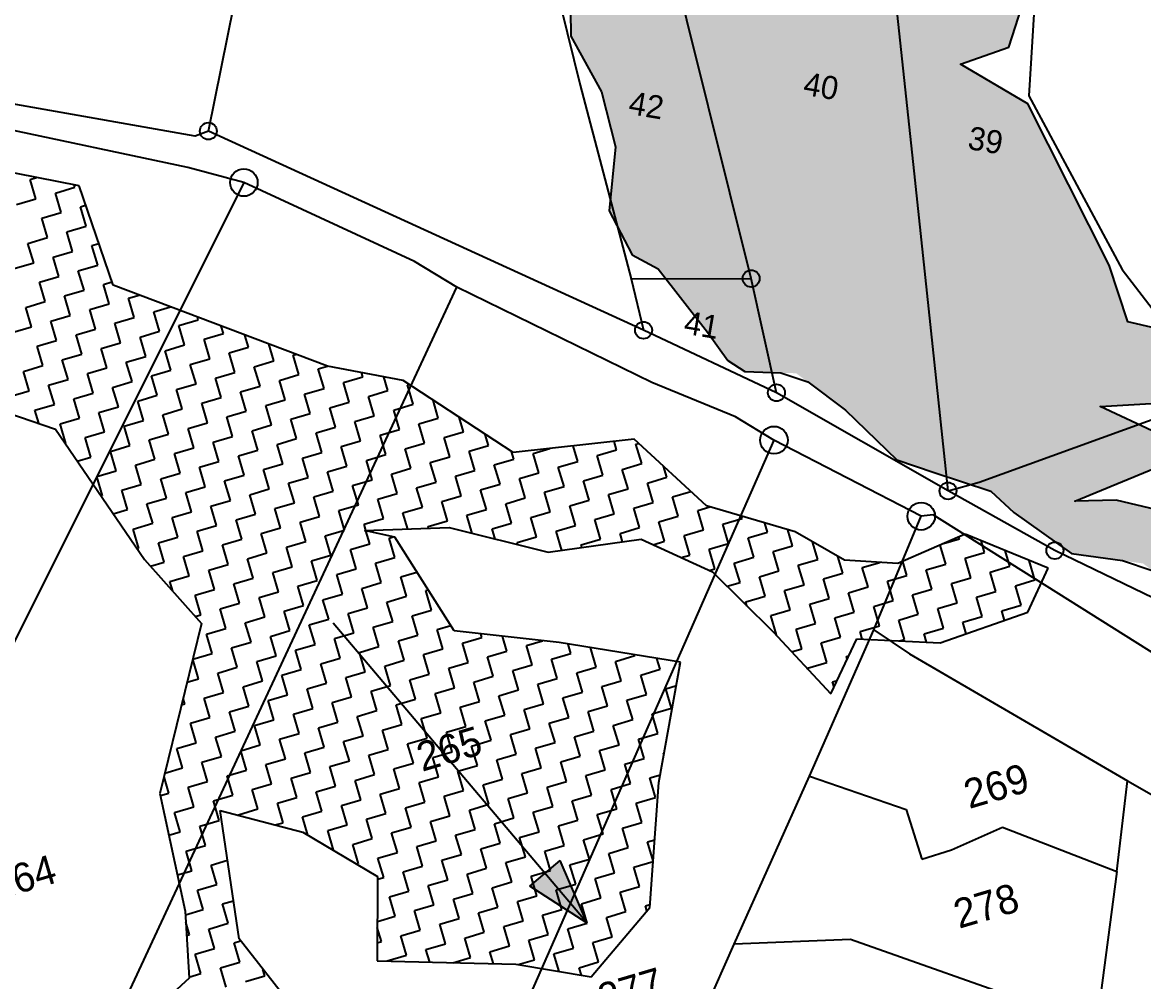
# Model space of a CAD drawing. Header units: metres. Extents: x 283645 to 285797, y 2017393 to 2020400.
# Drawn here: x 284258 to 284617.8, y 2019052.6 to 2019360.4 of the extents above; entities that cross this region are included whole.
import ezdxf
from ezdxf.enums import TextEntityAlignment as Align

# ---------------------------------------------------------------- set-up
doc = ezdxf.new("R2010")
doc.units = ezdxf.units.M
for name, color, linetype in [('POLY_HATCH', 12, 'Continuous'), ('POLY_PARCEL', 6, 'Continuous'), ('SYM_STONE', 1, 'Continuous'), ('TEXT_PARCEL', 7, 'Continuous')]:
    doc.layers.add(name, color=color, linetype=linetype)
doc.styles.add('TEXT_MAP', font='', dxfattribs={"height": 2.5})
doc.styles.get('TEXT_MAP').set_extended_font_data('Kruti Dev 050')

# ---------------------------------------------------------------- blocks, each defined once
blk = doc.blocks.new('STONE')
blk.add_circle((0, 0), 0.851)

msp = doc.modelspace()

# ---------------------------------------------------------------- hatches: boundary and pattern name
h = msp.add_hatch(color=256)
h.paths.add_polyline_path([(284425.67, 2019087.32), (284420.78, 2019083.18), (284439.2, 2019071.35)])
h.paths.add_polyline_path([(284439.2, 2019071.35), (284430.56, 2019091.46), (284425.67, 2019087.32)])
at = {"layer": 'POLY_HATCH'}
h = msp.add_hatch(dxfattribs=at)
h.set_pattern_fill('ZIGZAG', color=256, scale=41.225929, angle=-9.527, style=0)
h.set_pattern_definition([(350.473, (283678.65, 2018388.7925), (5.93509, 4.229242), [5.15324, -5.15324]), (80.473, (283683.732, 2018387.9396), (-4.229242, 5.93509), [5.15324, -5.15324])])
h.paths.add_polyline_path([(284226.15, 2019883.48), (284248.61, 2019876.33), (284276.33, 2019868.3), (284310.2, 2019868.7), (284331.48, 2019882.69), (284347.93, 2019892.09), (284379.2, 2019929.41), (284382.46, 2019904.54), (284382.87, 2019874.74), (284378.44, 2019832.25), (284384.9, 2019822.38), (284380.04, 2019785.36), (284380.89, 2019762.25), (284382.73, 2019736.94), (284380.19, 2019721.83), (284382.02, 2019688.42), (284390.98, 2019665.3), (284387.23, 2019638.9), (284386.17, 2019611.02), (284385.05, 2019588.24), (284395.23, 2019576.4), (284395.43, 2019553.39), (284402.31, 2019534), (284400.31, 2019505.96), (284410.91, 2019480.53), (284413.08, 2019457.2), (284417.11, 2019428.41), (284426.29, 2019406.6), (284433.51, 2019389.17), (284434.02, 2019355.98), (284443.87, 2019338.12), (284448.34, 2019320.47), (284446.24, 2019299.88), (284453.69, 2019285.76), (284462.04, 2019281.33), (284477.83, 2019261.01), (284484.37, 2019251.83), (284489.85, 2019248.39), (284506.3, 2019247.78), (284522.11, 2019235.91), (284538.64, 2019220.01), (284550.59, 2019215.98), (284568.76, 2019209.9), (284576.21, 2019203.1), (284594.71, 2019189.9), (284617.63, 2019186.76), (284633.59, 2019174.79), (284645.3, 2019164.59), (284671.48, 2019154.07), (284679.51, 2019139.66), (284688.19, 2019143.25), (284713.44, 2019164.26), (284704.12, 2019174.91), (284685.53, 2019181.56), (284663.58, 2019177.17), (284657.28, 2019184.79), (284645.91, 2019198.31), (284608.98, 2019207.03), (284595.79, 2019206.72), (284634.88, 2019222.88), (284622.19, 2019228.55), (284603.93, 2019237.16), (284633.01, 2019238.85), (284632.78, 2019249.49), (284621.57, 2019262.29), (284612.81, 2019264.27), (284606.77, 2019282.44), (284580.62, 2019334.29), (284559.01, 2019347), (284574.57, 2019352.47), (284578.76, 2019365.4), (284581.66, 2019397.73), (284576.53, 2019421.31), (284566.95, 2019427.46), (284545.91, 2019434.52), (284527.49, 2019439.13), (284514.55, 2019440.29), (284530.78, 2019449.69), (284538.41, 2019465.07), (284540.56, 2019483.89), (284534.67, 2019496.99), (284524.8, 2019507.41), (284543.72, 2019508.78), (284555.37, 2019527.02), (284553.92, 2019551.49), (284534.45, 2019576.97), (284505.32, 2019599.03), (284484.93, 2019606.99), (284441.37, 2019637.19), (284422.79, 2019643.85), (284424.11, 2019654.73), (284409.57, 2019688.48), (284430.37, 2019689.02), (284431.87, 2019709.98), (284434.83, 2019724.62), (284426.67, 2019751.24), (284415.79, 2019767.7), (284430.45, 2019764.74), (284437.5, 2019776.51), (284437.76, 2019793.12), (284435.74, 2019817.19), (284421.34, 2019833.74), (284430.45, 2019845.85), (284429.32, 2019863.2), (284421.07, 2019883.26), (284413.79, 2019891.05), (284401.67, 2019897.12), (284419.54, 2019913.31), (284437.74, 2019925.4), (284428.02, 2019951.77), (284453.09, 2019956.65), (284498.14, 2019975.18), (284532.99, 2020014.26), (284546.89, 2020069.99), (284548.47, 2020094.46), (284547.84, 2020117.79), (284419.7, 2020209.92), (284410.94, 2020205.83), (284385.14, 2020208.65), (284369.75, 2020216.28), (284374.28, 2020240.26), (284358.72, 2020240.85), (284337.24, 2020224.26), (284292.35, 2020209.58), (284264.62, 2020207.5), (284248.82, 2020209.65), (284269.31, 2020226.4), (284293.82, 2020249.05), (284304.5, 2020282.59), (284302.38, 2020291.03), (284240.99, 2020328.59), (284176.39, 2020343.98), (284159.59, 2020348.61), (284153.33, 2020335.48), (284144.67, 2020332.2), (284135.24, 2020328.38), (284131.17, 2020207.45), (284150.99, 2020188.59), (284157.44, 2020174.67), (284148.22, 2020160), (284120.14, 2020141.75), (284112.1, 2020097.83), (284070.73, 2020005.08), (284018.44, 2019886.84), (284013.28, 2019848.2), (284005.68, 2019819.07), (283990.86, 2019791.16), (283989.29, 2019753.59), (283976.87, 2019719.87), (283962.7, 2019695.89), (283974.3, 2019672.33), (283974.7, 2019634.43), (283972.39, 2019600.59), (283967.11, 2019585.26), (283990.1, 2019561.13), (283995.46, 2019548.75), (283993.57, 2019525.42), (284059.28, 2019369.14), (284177.51, 2019348.62), (284190.57, 2019357.91), (284193.65, 2019372.26), (284196.23, 2019431.95), (284194.19, 2019472.16), (284194.34, 2019509.29), (284179.9, 2019540.09), (284161.52, 2019563.44), (284190.26, 2019593.75), (284171.21, 2019609.11), (284143.5, 2019629.29), (284172.36, 2019660.26), (284185.2, 2019684.45), (284188.16, 2019709.47), (284211.76, 2019741.32), (284212, 2019766.95), (284180.82, 2019818.8), (284173.82, 2019829.43), (284201.99, 2019836.19), (284220.76, 2019863.44)])

# ---------------------------------------------------------------- linework, layer by layer
for points in [[(284439.2, 2019071.35), (284357.67, 2019167.59)], [(284420.78, 2019083.18), (284430.56, 2019091.46)], [(284439.2, 2019071.35), (284430.56, 2019091.46)], [(284439.2, 2019071.35), (284420.78, 2019083.18)]]:
    msp.add_lwpolyline(points)
for centre in [(284329.03, 2019308.99), (284499.18, 2019226.33), (284546.43, 2019201.91)]:
    msp.add_circle(centre, 4.42)
for p, q in [((284276.12, 2019307.91), (284228.6, 2019317.29)), ((284287.04, 2019276.05), (284276.12, 2019307.91)), ((284355.9, 2019250.04), (284287.04, 2019276.05)), ((284380.13, 2019245.49), (284355.9, 2019250.04)), ((284415.43, 2019222.34), (284380.13, 2019245.49)), ((284237.43, 2019240.55), (284268.54, 2019229.89)), ((284268.54, 2019229.89), (284297.17, 2019188)), ((284454.34, 2019226.69), (284415.43, 2019222.34)), ((284477.53, 2019205.25), (284454.34, 2019226.69)), ((284505.95, 2019196.85), (284477.53, 2019205.25)), ((284367.72, 2019197.34), (284394.92, 2019198.24)), ((284377.52, 2019195.15), (284367.72, 2019197.34)), ((284394.92, 2019198.24), (284426.75, 2019190.34)), ((284521.84, 2019187.81), (284505.95, 2019196.85)), ((284396.53, 2019165.16), (284377.52, 2019195.15)), ((284426.75, 2019190.34), (284456.54, 2019194.54)), ((284456.54, 2019194.54), (284479.48, 2019184.02)), ((284560.57, 2019196.18), (284538.94, 2019186.75)), ((284587.2, 2019185.21), (284560.57, 2019196.18)), ((284297.17, 2019188), (284315.43, 2019167.45)), ((284538.94, 2019186.75), (284521.84, 2019187.81)), ((284479.48, 2019184.02), (284498.87, 2019164.82)), ((284580.68, 2019171.09), (284587.2, 2019185.21)), ((284552.55, 2019161.27), (284580.68, 2019171.09)), ((284315.43, 2019167.45), (284302.11, 2019112.95)), ((284430.21, 2019161.36), (284396.53, 2019165.16)), ((284498.87, 2019164.82), (284517.46, 2019144.88)), ((284469.19, 2019155.06), (284430.21, 2019161.36)), ((284517.46, 2019144.88), (284525.73, 2019162.52)), ((284525.73, 2019162.52), (284552.55, 2019161.27)), ((284462.27, 2019116.42), (284469.19, 2019155.06)), ((284459.31, 2019076.4), (284462.27, 2019116.42)), ((284302.11, 2019112.95), (284310.19, 2019075.17)), ((284327.47, 2019066.29), (284321.47, 2019107.46)), ((284321.47, 2019107.46), (284347.93, 2019100.51)), ((284347.93, 2019100.51), (284371.97, 2019086.25)), ((284371.97, 2019086.25), (284371.79, 2019059.25)), ((284310.19, 2019075.17), (284311.44, 2019053.68)), ((284440.46, 2019054.07), (284459.31, 2019076.4)), ((284356.72, 2019029.16), (284327.47, 2019066.29)), ((284371.79, 2019059.25), (284416.37, 2019058.15)), ((284416.37, 2019058.15), (284440.46, 2019054.07)), ((284311.44, 2019053.68), (284290.22, 2019034.21))]:
    msp.add_line(p, q, dxfattribs=at)
at = {"layer": 'POLY_HATCH', "linetype": 'Continuous'}
for p, q in [((284260.46, 2019310.01), (284262.49, 2019310.61)), ((284262.3, 2019303.77), (284260.46, 2019310.01)), ((284274.77, 2019307.45), (284274.54, 2019308.23)), ((284268.54, 2019305.61), (284274.77, 2019307.45)), ((284270.37, 2019299.38), (284268.54, 2019305.61)), ((284256.07, 2019301.94), (284262.3, 2019303.77)), ((284276.61, 2019301.22), (284278.25, 2019301.7)), ((284278.44, 2019294.98), (284276.61, 2019301.22)), ((284264.14, 2019297.54), (284270.37, 2019299.38)), ((284265.98, 2019291.31), (284264.14, 2019297.54)), ((284272.21, 2019293.14), (284278.44, 2019294.98)), ((284259.74, 2019289.47), (284265.98, 2019291.31)), ((284274.05, 2019286.91), (284272.21, 2019293.14)), ((284261.58, 2019283.24), (284259.74, 2019289.47)), ((284267.81, 2019285.07), (284274.05, 2019286.91)), ((284280.28, 2019288.75), (284282.47, 2019289.39)), ((284282.12, 2019282.51), (284280.28, 2019288.75)), ((284255.34, 2019281.4), (284261.58, 2019283.24)), ((284269.65, 2019278.84), (284267.81, 2019285.07)), ((284275.88, 2019280.68), (284282.12, 2019282.51)), ((284277.72, 2019274.44), (284275.88, 2019280.68)), ((284263.42, 2019277), (284269.65, 2019278.84)), ((284265.25, 2019270.77), (284263.42, 2019277)), ((284283.95, 2019276.28), (284286.69, 2019277.08)), ((284285.79, 2019270.05), (284283.95, 2019276.28)), ((284271.49, 2019272.61), (284277.72, 2019274.44)), ((284273.32, 2019266.37), (284271.49, 2019272.61)), ((284292.03, 2019271.88), (284295.43, 2019272.89)), ((284259.02, 2019268.93), (284265.25, 2019270.77)), ((284260.86, 2019262.7), (284259.02, 2019268.93)), ((284279.56, 2019268.21), (284285.79, 2019270.05)), ((284293.86, 2019265.65), (284292.03, 2019271.88)), ((284300.1, 2019267.49), (284305.5, 2019269.08)), ((284267.09, 2019264.53), (284273.32, 2019266.37)), ((284281.39, 2019261.97), (284279.56, 2019268.21)), ((284287.63, 2019263.81), (284293.86, 2019265.65)), ((284301.93, 2019261.25), (284300.1, 2019267.49)), ((284308.17, 2019263.09), (284314.4, 2019264.93)), ((284314.4, 2019264.93), (284314.14, 2019265.82)), ((284254.62, 2019260.86), (284260.86, 2019262.7)), ((284268.93, 2019258.3), (284267.09, 2019264.53)), ((284275.16, 2019260.14), (284281.39, 2019261.97)), ((284289.47, 2019257.58), (284287.63, 2019263.81)), ((284295.7, 2019259.42), (284301.93, 2019261.25)), ((284310, 2019256.86), (284308.17, 2019263.09)), ((284322.47, 2019260.53), (284321.76, 2019262.94)), ((284262.69, 2019256.46), (284268.93, 2019258.3)), ((284277, 2019253.9), (284275.16, 2019260.14)), ((284283.23, 2019255.74), (284289.47, 2019257.58)), ((284297.54, 2019253.18), (284295.7, 2019259.42)), ((284316.24, 2019258.69), (284322.47, 2019260.53)), ((284318.08, 2019252.46), (284316.24, 2019258.69)), ((284330.54, 2019256.13), (284329.39, 2019260.06)), ((284264.53, 2019250.23), (284262.69, 2019256.46)), ((284285.07, 2019249.51), (284283.23, 2019255.74)), ((284303.77, 2019255.02), (284310, 2019256.86)), ((284305.61, 2019248.78), (284303.77, 2019255.02)), ((284324.31, 2019254.3), (284330.54, 2019256.13)), ((284326.15, 2019248.06), (284324.31, 2019254.3)), ((284338.61, 2019251.74), (284337.01, 2019257.18)), ((284270.76, 2019252.07), (284277, 2019253.9)), ((284272.6, 2019245.83), (284270.76, 2019252.07)), ((284291.3, 2019251.34), (284297.54, 2019253.18)), ((284293.14, 2019245.11), (284291.3, 2019251.34)), ((284311.84, 2019250.62), (284318.08, 2019252.46)), ((284313.68, 2019244.39), (284311.84, 2019250.62)), ((284332.38, 2019249.9), (284338.61, 2019251.74)), ((284344.85, 2019253.57), (284345.8, 2019253.85)), ((284346.68, 2019247.34), (284344.85, 2019253.57)), ((284258.3, 2019248.39), (284264.53, 2019250.23)), ((284260.13, 2019242.16), (284258.3, 2019248.39)), ((284278.84, 2019247.67), (284285.07, 2019249.51)), ((284280.67, 2019241.44), (284278.84, 2019247.67)), ((284299.37, 2019246.95), (284305.61, 2019248.78)), ((284301.21, 2019240.71), (284299.37, 2019246.95)), ((284319.91, 2019246.23), (284326.15, 2019248.06)), ((284334.22, 2019243.67), (284332.38, 2019249.9)), ((284340.45, 2019245.5), (284346.68, 2019247.34)), ((284352.92, 2019249.18), (284355.88, 2019250.05)), ((284354.76, 2019242.94), (284352.92, 2019249.18)), ((284367.22, 2019246.62), (284366.82, 2019247.99)), ((284266.37, 2019244), (284272.6, 2019245.83)), ((284268.2, 2019237.76), (284266.37, 2019244)), ((284286.91, 2019243.27), (284293.14, 2019245.11)), ((284288.74, 2019237.04), (284286.91, 2019243.27)), ((284307.44, 2019242.55), (284313.68, 2019244.39)), ((284321.75, 2019239.99), (284319.91, 2019246.23)), ((284327.98, 2019241.83), (284334.22, 2019243.67)), ((284342.29, 2019239.27), (284340.45, 2019245.5)), ((284360.99, 2019244.78), (284367.22, 2019246.62)), ((284362.83, 2019238.55), (284360.99, 2019244.78)), ((284375.29, 2019242.22), (284373.99, 2019246.64)), ((284381.53, 2019244.06), (284382.07, 2019244.22)), ((284383.37, 2019237.82), (284381.53, 2019244.06)), ((284253.9, 2019240.32), (284260.13, 2019242.16)), ((284274.44, 2019239.6), (284280.67, 2019241.44)), ((284276.28, 2019233.37), (284274.44, 2019239.6)), ((284294.98, 2019238.88), (284301.21, 2019240.71)), ((284309.28, 2019236.32), (284307.44, 2019242.55)), ((284315.52, 2019238.15), (284321.75, 2019239.99)), ((284329.82, 2019235.59), (284327.98, 2019241.83)), ((284348.52, 2019241.11), (284354.76, 2019242.94)), ((284350.36, 2019234.87), (284348.52, 2019241.11)), ((284369.06, 2019240.38), (284375.29, 2019242.22)), ((284370.9, 2019234.15), (284369.06, 2019240.38)), ((284261.97, 2019235.93), (284268.2, 2019237.76)), ((284282.51, 2019235.2), (284288.74, 2019237.04)), ((284296.81, 2019232.64), (284294.98, 2019238.88)), ((284303.05, 2019234.48), (284309.28, 2019236.32)), ((284317.35, 2019231.92), (284315.52, 2019238.15)), ((284336.05, 2019237.43), (284342.29, 2019239.27)), ((284337.89, 2019231.2), (284336.05, 2019237.43)), ((284356.59, 2019236.71), (284362.83, 2019238.55)), ((284358.43, 2019230.48), (284356.59, 2019236.71)), ((284377.13, 2019235.99), (284383.37, 2019237.82)), ((284378.97, 2019229.75), (284377.13, 2019235.99)), ((284391.44, 2019233.43), (284389.74, 2019239.19)), ((284263.21, 2019231.72), (284261.97, 2019235.93)), ((284270.04, 2019231.53), (284276.28, 2019233.37)), ((284284.35, 2019228.97), (284282.51, 2019235.2)), ((284290.58, 2019230.81), (284296.81, 2019232.64)), ((284304.89, 2019228.25), (284303.05, 2019234.48)), ((284323.59, 2019233.76), (284329.82, 2019235.59)), ((284325.42, 2019227.52), (284323.59, 2019233.76)), ((284344.13, 2019233.03), (284350.36, 2019234.87)), ((284345.96, 2019226.8), (284344.13, 2019233.03)), ((284364.66, 2019232.31), (284370.9, 2019234.15)), ((284385.2, 2019231.59), (284391.44, 2019233.43)), ((284399.51, 2019229.03), (284398.14, 2019233.68)), ((284271.88, 2019225.29), (284270.04, 2019231.53)), ((284278.11, 2019227.13), (284284.35, 2019228.97)), ((284292.42, 2019224.57), (284290.58, 2019230.81)), ((284311.12, 2019230.08), (284317.35, 2019231.92)), ((284312.96, 2019223.85), (284311.12, 2019230.08)), ((284331.66, 2019229.36), (284337.89, 2019231.2)), ((284333.49, 2019223.13), (284331.66, 2019229.36)), ((284352.2, 2019228.64), (284358.43, 2019230.48)), ((284366.5, 2019226.08), (284364.66, 2019232.31)), ((284372.73, 2019227.92), (284378.97, 2019229.75)), ((284387.04, 2019225.36), (284385.2, 2019231.59)), ((284393.27, 2019227.19), (284399.51, 2019229.03)), ((284271.72, 2019225.25), (284271.88, 2019225.29)), ((284279.95, 2019220.9), (284278.11, 2019227.13)), ((284298.65, 2019226.41), (284304.89, 2019228.25)), ((284300.49, 2019220.18), (284298.65, 2019226.41)), ((284319.19, 2019225.69), (284325.42, 2019227.52)), ((284321.03, 2019219.45), (284319.19, 2019225.69)), ((284339.73, 2019224.96), (284345.96, 2019226.8)), ((284354.03, 2019222.4), (284352.2, 2019228.64)), ((284360.27, 2019224.24), (284366.5, 2019226.08)), ((284374.57, 2019221.68), (284372.73, 2019227.92)), ((284380.81, 2019223.52), (284387.04, 2019225.36)), ((284395.11, 2019220.96), (284393.27, 2019227.19)), ((284407.58, 2019224.63), (284406.53, 2019228.18)), ((284448.66, 2019223.19), (284447.84, 2019225.96)), ((284454.89, 2019225.03), (284455.83, 2019225.3)), ((284286.18, 2019222.73), (284292.42, 2019224.57)), ((284288.02, 2019216.5), (284286.18, 2019222.73)), ((284306.72, 2019222.01), (284312.96, 2019223.85)), ((284308.56, 2019215.78), (284306.72, 2019222.01)), ((284327.26, 2019221.29), (284333.49, 2019223.13)), ((284341.57, 2019218.73), (284339.73, 2019224.96)), ((284347.8, 2019220.57), (284354.03, 2019222.4)), ((284362.1, 2019218.01), (284360.27, 2019224.24)), ((284368.34, 2019219.84), (284374.57, 2019221.68)), ((284382.64, 2019217.29), (284380.81, 2019223.52)), ((284401.34, 2019222.8), (284407.58, 2019224.63)), ((284403.18, 2019216.56), (284401.34, 2019222.8)), ((284415.65, 2019220.24), (284414.93, 2019222.67)), ((284421.88, 2019222.07), (284427.28, 2019223.67)), ((284423.72, 2019215.84), (284421.88, 2019222.07)), ((284436.19, 2019219.51), (284434.72, 2019224.5)), ((284442.42, 2019221.35), (284448.66, 2019223.19)), ((284456.73, 2019218.79), (284454.89, 2019225.03)), ((284275.57, 2019219.61), (284279.95, 2019220.9)), ((284294.25, 2019218.34), (284300.49, 2019220.18)), ((284296.09, 2019212.1), (284294.25, 2019218.34)), ((284314.79, 2019217.62), (284321.03, 2019219.45)), ((284329.1, 2019215.06), (284327.26, 2019221.29)), ((284335.33, 2019216.89), (284341.57, 2019218.73)), ((284349.64, 2019214.33), (284347.8, 2019220.57)), ((284355.87, 2019216.17), (284362.1, 2019218.01)), ((284370.18, 2019213.61), (284368.34, 2019219.84)), ((284388.88, 2019219.12), (284395.11, 2019220.96)), ((284390.71, 2019212.89), (284388.88, 2019219.12)), ((284409.42, 2019218.4), (284415.65, 2019220.24)), ((284411.25, 2019212.17), (284409.42, 2019218.4)), ((284429.95, 2019217.68), (284436.19, 2019219.51)), ((284444.26, 2019215.12), (284442.42, 2019221.35)), ((284450.49, 2019216.95), (284456.73, 2019218.79)), ((284464.8, 2019214.4), (284463.73, 2019218.01)), ((284281.79, 2019214.66), (284288.02, 2019216.5)), ((284283.62, 2019208.43), (284281.79, 2019214.66)), ((284302.33, 2019213.94), (284308.56, 2019215.78)), ((284316.63, 2019211.38), (284314.79, 2019217.62)), ((284322.86, 2019213.22), (284329.1, 2019215.06)), ((284337.17, 2019210.66), (284335.33, 2019216.89)), ((284357.71, 2019209.94), (284355.87, 2019216.17)), ((284376.41, 2019215.45), (284382.64, 2019217.29)), ((284378.25, 2019209.21), (284376.41, 2019215.45)), ((284396.95, 2019214.73), (284403.18, 2019216.56)), ((284398.78, 2019208.49), (284396.95, 2019214.73)), ((284417.49, 2019214), (284423.72, 2019215.84)), ((284431.79, 2019211.44), (284429.95, 2019217.68)), ((284438.02, 2019213.28), (284444.26, 2019215.12)), ((284452.33, 2019210.72), (284450.49, 2019216.95)), ((284458.56, 2019212.56), (284464.8, 2019214.4)), ((284289.86, 2019210.27), (284296.09, 2019212.1)), ((284304.16, 2019207.71), (284302.33, 2019213.94)), ((284310.4, 2019209.54), (284316.63, 2019211.38)), ((284324.7, 2019206.99), (284322.86, 2019213.22)), ((284343.4, 2019212.5), (284349.64, 2019214.33)), ((284345.24, 2019206.26), (284343.4, 2019212.5)), ((284363.94, 2019211.77), (284370.18, 2019213.61)), ((284365.78, 2019205.54), (284363.94, 2019211.77)), ((284384.48, 2019211.05), (284390.71, 2019212.89)), ((284386.32, 2019204.82), (284384.48, 2019211.05)), ((284405.02, 2019210.33), (284411.25, 2019212.17)), ((284419.32, 2019207.77), (284417.49, 2019214)), ((284425.56, 2019209.61), (284431.79, 2019211.44)), ((284439.86, 2019207.05), (284438.02, 2019213.28)), ((284460.4, 2019206.32), (284458.56, 2019212.56)), ((284283.28, 2019208.33), (284283.62, 2019208.43)), ((284291.69, 2019204.03), (284289.86, 2019210.27)), ((284297.93, 2019205.87), (284304.16, 2019207.71)), ((284312.23, 2019203.31), (284310.4, 2019209.54)), ((284330.93, 2019208.82), (284337.17, 2019210.66)), ((284332.77, 2019202.59), (284330.93, 2019208.82)), ((284351.47, 2019208.1), (284357.71, 2019209.94)), ((284353.31, 2019201.87), (284351.47, 2019208.1)), ((284372.01, 2019207.38), (284378.25, 2019209.21)), ((284373.85, 2019201.14), (284372.01, 2019207.38)), ((284392.55, 2019206.65), (284398.78, 2019208.49)), ((284406.86, 2019204.09), (284405.02, 2019210.33)), ((284413.09, 2019205.93), (284419.32, 2019207.77)), ((284427.39, 2019203.37), (284425.56, 2019209.61)), ((284446.1, 2019208.88), (284452.33, 2019210.72)), ((284447.93, 2019202.65), (284446.1, 2019208.88)), ((284466.63, 2019208.16), (284472.51, 2019209.89)), ((284468.47, 2019201.93), (284466.63, 2019208.16)), ((284287.13, 2019202.69), (284291.69, 2019204.03)), ((284299.77, 2019199.64), (284297.93, 2019205.87)), ((284318.47, 2019205.15), (284324.7, 2019206.99)), ((284320.3, 2019198.91), (284318.47, 2019205.15)), ((284339.01, 2019204.43), (284345.24, 2019206.26)), ((284340.84, 2019198.19), (284339.01, 2019204.43)), ((284359.54, 2019203.7), (284365.78, 2019205.54)), ((284361.38, 2019197.47), (284359.54, 2019203.7)), ((284380.08, 2019202.98), (284386.32, 2019204.82)), ((284394.39, 2019200.42), (284392.55, 2019206.65)), ((284400.62, 2019202.26), (284406.86, 2019204.09)), ((284414.93, 2019199.7), (284413.09, 2019205.93)), ((284433.63, 2019205.21), (284439.86, 2019207.05)), ((284435.46, 2019198.98), (284433.63, 2019205.21)), ((284454.17, 2019204.49), (284460.4, 2019206.32)), ((284456, 2019198.25), (284454.17, 2019204.49)), ((284474.71, 2019203.76), (284478.64, 2019204.93)), ((284476.54, 2019197.53), (284474.71, 2019203.76)), ((284306, 2019201.47), (284312.23, 2019203.31)), ((284307.84, 2019195.24), (284306, 2019201.47)), ((284326.54, 2019200.75), (284332.77, 2019202.59)), ((284328.38, 2019194.52), (284326.54, 2019200.75)), ((284347.08, 2019200.03), (284353.31, 2019201.87)), ((284348.91, 2019193.79), (284347.08, 2019200.03)), ((284367.62, 2019199.31), (284373.85, 2019201.14)), ((284381.61, 2019197.8), (284380.08, 2019202.98)), ((284388.15, 2019198.58), (284394.39, 2019200.42)), ((284402.35, 2019196.4), (284400.62, 2019202.26)), ((284421.16, 2019201.54), (284427.39, 2019203.37)), ((284423, 2019195.3), (284421.16, 2019201.54)), ((284441.7, 2019200.81), (284447.93, 2019202.65)), ((284443.54, 2019194.58), (284441.7, 2019200.81)), ((284462.24, 2019200.09), (284468.47, 2019201.93)), ((284464.07, 2019193.86), (284462.24, 2019200.09)), ((284482.78, 2019199.37), (284489.01, 2019201.2)), ((284489.01, 2019201.2), (284488.8, 2019201.92)), ((284293.53, 2019197.8), (284299.77, 2019199.64)), ((284295.37, 2019191.57), (284293.53, 2019197.8)), ((284314.07, 2019197.08), (284320.3, 2019198.91)), ((284315.91, 2019190.84), (284314.07, 2019197.08)), ((284334.61, 2019196.35), (284340.84, 2019198.19)), ((284355.15, 2019195.63), (284361.38, 2019197.47)), ((284368.19, 2019197.36), (284367.62, 2019199.31)), ((284369.45, 2019193.07), (284368.23, 2019197.23)), ((284388.32, 2019198.02), (284388.15, 2019198.58)), ((284408.69, 2019197.86), (284414.93, 2019199.7)), ((284409.66, 2019194.58), (284408.69, 2019197.86)), ((284429.23, 2019197.14), (284435.46, 2019198.98)), ((284431.06, 2019190.94), (284429.23, 2019197.14)), ((284449.77, 2019196.42), (284456, 2019198.25)), ((284450.57, 2019193.7), (284449.77, 2019196.42)), ((284470.31, 2019195.69), (284476.54, 2019197.53)), ((284484.61, 2019193.13), (284482.78, 2019199.37)), ((284490.85, 2019194.97), (284497.08, 2019196.81)), ((284497.08, 2019196.81), (284496.22, 2019199.73)), ((284505.15, 2019192.41), (284503.64, 2019197.53)), ((284301.6, 2019193.4), (284307.84, 2019195.24)), ((284303.44, 2019187.17), (284301.6, 2019193.4)), ((284322.14, 2019192.68), (284328.38, 2019194.52)), ((284336.45, 2019190.12), (284334.61, 2019196.35)), ((284342.68, 2019191.96), (284348.91, 2019193.79)), ((284356.98, 2019189.4), (284355.15, 2019195.63)), ((284363.22, 2019191.24), (284369.45, 2019193.07)), ((284375.69, 2019194.91), (284376.94, 2019195.28)), ((284377.52, 2019188.68), (284375.69, 2019194.91)), ((284416.76, 2019193.46), (284423, 2019195.3)), ((284416.97, 2019192.77), (284416.76, 2019193.46)), ((284437.3, 2019192.74), (284443.54, 2019194.58)), ((284460.4, 2019192.77), (284464.07, 2019193.86)), ((284472.15, 2019189.46), (284470.31, 2019195.69)), ((284478.38, 2019191.3), (284484.61, 2019193.13)), ((284492.68, 2019188.74), (284490.85, 2019194.97)), ((284513.22, 2019188.01), (284511.56, 2019193.66)), ((284553.61, 2019193.14), (284558.7, 2019194.64)), ((284558.7, 2019194.64), (284558.51, 2019195.28)), ((284566.77, 2019190.24), (284565.63, 2019194.09)), ((284294.84, 2019191.41), (284295.37, 2019191.57)), ((284309.67, 2019189.01), (284315.91, 2019190.84)), ((284323.98, 2019186.45), (284322.14, 2019192.68)), ((284330.21, 2019188.28), (284336.45, 2019190.12)), ((284344.52, 2019185.72), (284342.68, 2019191.96)), ((284350.75, 2019187.56), (284356.98, 2019189.4)), ((284365.06, 2019185), (284363.22, 2019191.24)), ((284437.56, 2019191.86), (284437.3, 2019192.74)), ((284469.39, 2019188.65), (284472.15, 2019189.46)), ((284480.22, 2019185.06), (284478.38, 2019191.3)), ((284498.92, 2019190.57), (284505.15, 2019192.41)), ((284500.75, 2019184.34), (284498.92, 2019190.57)), ((284554.3, 2019186.57), (284552.5, 2019192.66)), ((284560.53, 2019188.41), (284566.77, 2019190.24)), ((284574.84, 2019185.85), (284573.34, 2019190.92)), ((284299.05, 2019185.88), (284303.44, 2019187.17)), ((284311.51, 2019182.77), (284309.67, 2019189.01)), ((284317.74, 2019184.61), (284323.98, 2019186.45)), ((284332.05, 2019182.05), (284330.21, 2019188.28)), ((284338.28, 2019183.89), (284344.52, 2019185.72)), ((284352.59, 2019181.33), (284350.75, 2019187.56)), ((284371.29, 2019186.84), (284377.52, 2019188.68)), ((284373.13, 2019180.6), (284371.29, 2019186.84)), ((284486.45, 2019186.9), (284492.68, 2019188.74)), ((284488.29, 2019180.67), (284486.45, 2019186.9)), ((284506.99, 2019186.18), (284513.22, 2019188.01)), ((284508.83, 2019179.94), (284506.99, 2019186.18)), ((284521.29, 2019183.62), (284519.7, 2019189.03)), ((284527.53, 2019185.46), (284533.14, 2019187.11)), ((284541.83, 2019182.9), (284540.5, 2019187.43)), ((284548.07, 2019184.73), (284554.3, 2019186.57)), ((284562.37, 2019182.17), (284560.53, 2019188.41)), ((284568.6, 2019184.01), (284574.84, 2019185.85)), ((284581.07, 2019187.68), (284581.15, 2019187.71)), ((284582.91, 2019181.45), (284581.07, 2019187.68)), ((284305.28, 2019180.94), (284311.51, 2019182.77)), ((284319.58, 2019178.38), (284317.74, 2019184.61)), ((284325.82, 2019180.21), (284332.05, 2019182.05)), ((284340.12, 2019177.65), (284338.28, 2019183.89)), ((284358.82, 2019183.16), (284365.06, 2019185)), ((284360.66, 2019176.93), (284358.82, 2019183.16)), ((284379.36, 2019182.44), (284384.6, 2019183.99)), ((284381.2, 2019176.21), (284379.36, 2019182.44)), ((284478.38, 2019184.52), (284480.22, 2019185.06)), ((284494.52, 2019182.5), (284500.75, 2019184.34)), ((284496.36, 2019176.27), (284494.52, 2019182.5)), ((284515.06, 2019181.78), (284521.29, 2019183.62)), ((284529.36, 2019179.22), (284527.53, 2019185.46)), ((284535.6, 2019181.06), (284541.83, 2019182.9)), ((284549.9, 2019178.5), (284548.07, 2019184.73)), ((284556.14, 2019180.34), (284562.37, 2019182.17)), ((284570.44, 2019177.78), (284568.6, 2019184.01)), ((284306.19, 2019177.85), (284305.28, 2019180.94)), ((284313.35, 2019176.54), (284319.58, 2019178.38)), ((284327.65, 2019173.98), (284325.82, 2019180.21)), ((284346.35, 2019179.49), (284352.59, 2019181.33)), ((284348.19, 2019173.26), (284346.35, 2019179.49)), ((284366.89, 2019178.77), (284373.13, 2019180.6)), ((284368.73, 2019172.53), (284366.89, 2019178.77)), ((284484.11, 2019179.44), (284488.29, 2019180.67)), ((284502.59, 2019178.11), (284508.83, 2019179.94)), ((284516.9, 2019175.55), (284515.06, 2019181.78)), ((284523.13, 2019177.38), (284529.36, 2019179.22)), ((284537.44, 2019174.82), (284535.6, 2019181.06)), ((284543.67, 2019176.66), (284549.9, 2019178.5)), ((284557.97, 2019174.1), (284556.14, 2019180.34)), ((284576.68, 2019179.61), (284582.91, 2019181.45)), ((284578.51, 2019173.38), (284576.68, 2019179.61)), ((284315.19, 2019170.3), (284313.35, 2019176.54)), ((284333.89, 2019175.82), (284340.12, 2019177.65)), ((284335.72, 2019169.58), (284333.89, 2019175.82)), ((284354.43, 2019175.09), (284360.66, 2019176.93)), ((284356.26, 2019168.86), (284354.43, 2019175.09)), ((284374.96, 2019174.37), (284381.2, 2019176.21)), ((284387.43, 2019178.05), (284388.22, 2019178.28)), ((284389.27, 2019171.81), (284387.43, 2019178.05)), ((284490.12, 2019174.43), (284496.36, 2019176.27)), ((284504.43, 2019171.87), (284502.59, 2019178.11)), ((284510.66, 2019173.71), (284516.9, 2019175.55)), ((284524.97, 2019171.15), (284523.13, 2019177.38)), ((284531.2, 2019172.99), (284537.44, 2019174.82)), ((284545.51, 2019170.43), (284543.67, 2019176.66)), ((284564.21, 2019175.94), (284570.44, 2019177.78)), ((284566.04, 2019169.71), (284564.21, 2019175.94)), ((284321.42, 2019172.14), (284327.65, 2019173.98)), ((284323.26, 2019165.91), (284321.42, 2019172.14)), ((284341.96, 2019171.42), (284348.19, 2019173.26)), ((284343.79, 2019165.19), (284341.96, 2019171.42)), ((284362.5, 2019170.7), (284368.73, 2019172.53)), ((284376.8, 2019168.14), (284374.96, 2019174.37)), ((284383.03, 2019169.97), (284389.27, 2019171.81)), ((284490.52, 2019173.09), (284490.12, 2019174.43)), ((284498.2, 2019170.04), (284504.43, 2019171.87)), ((284512.5, 2019167.48), (284510.66, 2019173.71)), ((284533.04, 2019166.75), (284531.2, 2019172.99)), ((284551.74, 2019172.26), (284557.97, 2019174.1)), ((284553.58, 2019166.03), (284551.74, 2019172.26)), ((284572.28, 2019171.54), (284578.51, 2019173.38)), ((284573.18, 2019168.47), (284572.28, 2019171.54)), ((284313.37, 2019169.77), (284315.19, 2019170.3)), ((284329.49, 2019167.75), (284335.72, 2019169.58)), ((284331.33, 2019161.51), (284329.49, 2019167.75)), ((284350.03, 2019167.02), (284356.26, 2019168.86)), ((284364.33, 2019164.46), (284362.5, 2019170.7)), ((284370.57, 2019166.3), (284376.8, 2019168.14)), ((284384.87, 2019163.74), (284383.03, 2019169.97)), ((284500.03, 2019163.8), (284498.2, 2019170.04)), ((284518.73, 2019169.31), (284524.97, 2019171.15)), ((284520.57, 2019163.08), (284518.73, 2019169.31)), ((284539.27, 2019168.59), (284545.51, 2019170.43)), ((284541.11, 2019162.36), (284539.27, 2019168.59)), ((284559.81, 2019167.87), (284566.04, 2019169.71)), ((284560.9, 2019164.19), (284559.81, 2019167.87)), ((284317.02, 2019164.07), (284323.26, 2019165.91)), ((284318.86, 2019157.84), (284317.02, 2019164.07)), ((284337.56, 2019163.35), (284343.79, 2019165.19)), ((284351.87, 2019160.79), (284350.03, 2019167.02)), ((284358.1, 2019162.63), (284364.33, 2019164.46)), ((284372.4, 2019160.07), (284370.57, 2019166.3)), ((284391.11, 2019165.58), (284395.46, 2019166.86)), ((284392.94, 2019159.34), (284391.11, 2019165.58)), ((284405.41, 2019163.02), (284405.06, 2019164.2)), ((284506.27, 2019165.64), (284512.5, 2019167.48)), ((284508.1, 2019159.41), (284506.27, 2019165.64)), ((284526.8, 2019164.92), (284533.04, 2019166.75)), ((284527.54, 2019162.44), (284526.8, 2019164.92)), ((284547.34, 2019164.19), (284553.58, 2019166.03)), ((284548.14, 2019161.48), (284547.34, 2019164.19)), ((284325.09, 2019159.67), (284331.33, 2019161.51)), ((284339.4, 2019157.11), (284337.56, 2019163.35)), ((284345.63, 2019158.95), (284351.87, 2019160.79)), ((284359.94, 2019156.39), (284358.1, 2019162.63)), ((284378.64, 2019161.9), (284384.87, 2019163.74)), ((284380.48, 2019155.67), (284378.64, 2019161.9)), ((284399.18, 2019161.18), (284405.41, 2019163.02)), ((284401.01, 2019154.95), (284399.18, 2019161.18)), ((284413.48, 2019158.62), (284412.07, 2019163.41)), ((284419.72, 2019160.46), (284424.84, 2019161.97)), ((284421.55, 2019154.22), (284419.72, 2019160.46)), ((284434.02, 2019157.9), (284433.14, 2019160.89)), ((284499.87, 2019163.75), (284500.03, 2019163.8)), ((284514.34, 2019161.24), (284520.57, 2019163.08)), ((284516.17, 2019155.01), (284514.34, 2019161.24)), ((284539.5, 2019161.88), (284541.11, 2019162.36)), ((284312.63, 2019156), (284318.86, 2019157.84)), ((284326.93, 2019153.44), (284325.09, 2019159.67)), ((284333.16, 2019155.28), (284339.4, 2019157.11)), ((284347.47, 2019152.72), (284345.63, 2019158.95)), ((284366.17, 2019158.23), (284372.4, 2019160.07)), ((284368.01, 2019152), (284366.17, 2019158.23)), ((284386.71, 2019157.51), (284392.94, 2019159.34)), ((284388.55, 2019151.27), (284386.71, 2019157.51)), ((284407.25, 2019156.78), (284413.48, 2019158.62)), ((284409.08, 2019150.55), (284407.25, 2019156.78)), ((284427.79, 2019156.06), (284434.02, 2019157.9)), ((284440.25, 2019159.74), (284440.26, 2019159.74)), ((284442.09, 2019153.5), (284440.25, 2019159.74)), ((284448.32, 2019155.34), (284454.56, 2019157.18)), ((284454.56, 2019157.18), (284454.48, 2019157.44)), ((284504.82, 2019158.44), (284508.1, 2019159.41)), ((284522.41, 2019156.85), (284523.18, 2019157.07)), ((284522.66, 2019155.98), (284522.41, 2019156.85)), ((284314.46, 2019149.77), (284312.63, 2019155.99)), ((284320.7, 2019151.6), (284326.93, 2019153.44)), ((284335, 2019149.04), (284333.16, 2019155.28)), ((284353.7, 2019154.55), (284359.94, 2019156.39)), ((284355.54, 2019148.32), (284353.7, 2019154.55)), ((284374.24, 2019153.83), (284380.48, 2019155.67)), ((284376.08, 2019147.6), (284374.24, 2019153.83)), ((284394.78, 2019153.11), (284401.01, 2019154.95)), ((284415.32, 2019152.39), (284421.55, 2019154.22)), ((284429.62, 2019149.83), (284427.79, 2019156.06)), ((284435.86, 2019151.66), (284442.09, 2019153.5)), ((284450.16, 2019149.11), (284448.32, 2019155.34)), ((284462.63, 2019152.78), (284461.6, 2019156.29)), ((284468.86, 2019154.62), (284469.13, 2019154.69)), ((284469.02, 2019154.08), (284468.86, 2019154.62)), ((284509.94, 2019153.17), (284516.17, 2019155.01)), ((284310.85, 2019148.7), (284314.46, 2019149.77)), ((284322.53, 2019145.37), (284320.7, 2019151.6)), ((284341.24, 2019150.88), (284347.47, 2019152.72)), ((284343.07, 2019144.65), (284341.24, 2019150.88)), ((284361.77, 2019150.16), (284368.01, 2019152)), ((284363.61, 2019143.92), (284361.77, 2019150.16)), ((284382.31, 2019149.44), (284388.55, 2019151.27)), ((284396.62, 2019146.88), (284394.78, 2019153.11)), ((284402.85, 2019148.71), (284409.08, 2019150.55)), ((284417.16, 2019146.15), (284415.32, 2019152.39)), ((284423.39, 2019147.99), (284429.62, 2019149.83)), ((284437.69, 2019145.43), (284435.86, 2019151.66)), ((284456.4, 2019150.94), (284462.63, 2019152.78)), ((284458.23, 2019144.71), (284456.4, 2019150.94)), ((284510.04, 2019152.85), (284509.94, 2019153.17)), ((284328.77, 2019147.21), (284335, 2019149.04)), ((284330.6, 2019140.97), (284328.77, 2019147.21)), ((284349.31, 2019146.48), (284355.54, 2019148.32)), ((284351.14, 2019140.25), (284349.31, 2019146.48)), ((284369.84, 2019145.76), (284376.08, 2019147.6)), ((284384.15, 2019143.2), (284382.31, 2019149.44)), ((284390.38, 2019145.04), (284396.62, 2019146.88)), ((284404.69, 2019142.48), (284402.85, 2019148.71)), ((284410.92, 2019144.32), (284417.16, 2019146.15)), ((284425.23, 2019141.76), (284423.39, 2019147.99)), ((284443.93, 2019147.27), (284450.16, 2019149.11)), ((284445.77, 2019141.03), (284443.93, 2019147.27)), ((284464.47, 2019146.55), (284467.85, 2019147.54)), ((284466.3, 2019140.31), (284464.47, 2019146.55)), ((284518.01, 2019148.77), (284519.49, 2019149.21)), ((284518.5, 2019147.1), (284518.01, 2019148.77)), ((284310.07, 2019141.7), (284309.56, 2019143.42)), ((284316.3, 2019143.53), (284322.53, 2019145.37)), ((284318.14, 2019137.3), (284316.3, 2019143.53)), ((284336.84, 2019142.81), (284343.07, 2019144.65)), ((284338.68, 2019136.58), (284336.84, 2019142.81)), ((284357.38, 2019142.09), (284363.61, 2019143.92)), ((284371.68, 2019139.53), (284369.84, 2019145.76)), ((284377.92, 2019141.36), (284384.15, 2019143.2)), ((284392.22, 2019138.81), (284390.38, 2019145.04)), ((284398.45, 2019140.64), (284404.69, 2019142.48)), ((284412.76, 2019138.08), (284410.92, 2019144.32)), ((284431.46, 2019143.59), (284437.69, 2019145.43)), ((284433.3, 2019137.36), (284431.46, 2019143.59)), ((284452, 2019142.87), (284458.23, 2019144.71)), ((284453.84, 2019136.64), (284452, 2019142.87)), ((284309.06, 2019141.4), (284310.07, 2019141.7)), ((284324.37, 2019139.14), (284330.6, 2019140.97)), ((284326.21, 2019132.9), (284324.37, 2019139.14)), ((284344.91, 2019138.41), (284351.14, 2019140.25)), ((284359.21, 2019135.85), (284357.38, 2019142.09)), ((284365.45, 2019137.69), (284371.68, 2019139.53)), ((284379.75, 2019135.13), (284377.92, 2019141.36)), ((284385.99, 2019136.97), (284392.22, 2019138.81)), ((284400.29, 2019134.41), (284398.45, 2019140.64)), ((284418.99, 2019139.92), (284425.23, 2019141.76)), ((284420.83, 2019133.69), (284418.99, 2019139.92)), ((284439.53, 2019139.2), (284445.77, 2019141.03)), ((284441.37, 2019132.96), (284439.53, 2019139.2)), ((284460.07, 2019138.47), (284466.3, 2019140.31)), ((284311.9, 2019135.46), (284318.14, 2019137.3)), ((284313.74, 2019129.23), (284311.9, 2019135.46)), ((284332.44, 2019134.74), (284338.68, 2019136.58)), ((284346.75, 2019132.18), (284344.91, 2019138.41)), ((284352.98, 2019134.02), (284359.21, 2019135.85)), ((284367.28, 2019131.46), (284365.45, 2019137.69)), ((284387.82, 2019130.73), (284385.99, 2019136.97)), ((284406.52, 2019136.25), (284412.76, 2019138.08)), ((284408.36, 2019130.01), (284406.52, 2019136.25)), ((284427.06, 2019135.52), (284433.3, 2019137.36)), ((284428.9, 2019129.29), (284427.06, 2019135.52)), ((284447.6, 2019134.8), (284453.84, 2019136.64)), ((284461.91, 2019132.24), (284460.07, 2019138.47)), ((284319.97, 2019131.06), (284326.21, 2019132.9)), ((284334.28, 2019128.5), (284332.44, 2019134.74)), ((284340.51, 2019130.34), (284346.75, 2019132.18)), ((284354.82, 2019127.78), (284352.98, 2019134.02)), ((284373.52, 2019133.29), (284379.75, 2019135.13)), ((284375.36, 2019127.06), (284373.52, 2019133.29)), ((284394.06, 2019132.57), (284400.29, 2019134.41)), ((284395.89, 2019126.34), (284394.06, 2019132.57)), ((284414.6, 2019131.85), (284420.83, 2019133.69)), ((284416.43, 2019125.61), (284414.6, 2019131.85)), ((284435.13, 2019131.13), (284441.37, 2019132.96)), ((284449.44, 2019128.57), (284447.6, 2019134.8)), ((284455.67, 2019130.4), (284461.91, 2019132.24)), ((284307.51, 2019127.39), (284313.74, 2019129.23)), ((284321.81, 2019124.83), (284319.97, 2019131.06)), ((284328.04, 2019126.67), (284334.28, 2019128.5)), ((284342.35, 2019124.11), (284340.51, 2019130.34)), ((284361.05, 2019129.62), (284367.28, 2019131.46)), ((284362.89, 2019123.39), (284361.05, 2019129.62)), ((284381.59, 2019128.9), (284387.82, 2019130.73)), ((284383.43, 2019122.66), (284381.59, 2019128.9)), ((284402.13, 2019128.17), (284408.36, 2019130.01)), ((284403.97, 2019121.94), (284402.13, 2019128.17)), ((284422.67, 2019127.45), (284428.9, 2019129.29)), ((284436.97, 2019124.89), (284435.13, 2019131.13)), ((284443.21, 2019126.73), (284449.44, 2019128.57)), ((284457.51, 2019124.17), (284455.67, 2019130.4)), ((284309.34, 2019121.16), (284307.51, 2019127.39)), ((284315.58, 2019122.99), (284321.81, 2019124.83)), ((284329.88, 2019120.43), (284328.04, 2019126.67)), ((284348.58, 2019125.95), (284354.82, 2019127.78)), ((284350.42, 2019119.71), (284348.58, 2019125.95)), ((284369.12, 2019125.22), (284375.36, 2019127.06)), ((284370.96, 2019118.99), (284369.12, 2019125.22)), ((284389.66, 2019124.5), (284395.89, 2019126.34)), ((284391.5, 2019118.27), (284389.66, 2019124.5)), ((284410.2, 2019123.78), (284416.43, 2019125.61)), ((284424.5, 2019121.22), (284422.67, 2019127.45)), ((284430.74, 2019123.06), (284436.97, 2019124.89)), ((284445.04, 2019120.5), (284443.21, 2019126.73)), ((284463.74, 2019126.01), (284464, 2019126.08)), ((284463.9, 2019125.49), (284463.74, 2019126.01)), ((284303.71, 2019119.5), (284309.34, 2019121.16)), ((284317.41, 2019116.76), (284315.58, 2019122.99)), ((284336.12, 2019122.27), (284342.35, 2019124.11)), ((284337.95, 2019116.04), (284336.12, 2019122.27)), ((284356.65, 2019121.55), (284362.89, 2019123.39)), ((284358.49, 2019115.31), (284356.65, 2019121.55)), ((284377.19, 2019120.83), (284383.43, 2019122.66)), ((284379.03, 2019114.59), (284377.19, 2019120.83)), ((284397.73, 2019120.1), (284403.97, 2019121.94)), ((284412.04, 2019117.54), (284410.2, 2019123.78)), ((284418.27, 2019119.38), (284424.5, 2019121.22)), ((284432.57, 2019116.82), (284430.74, 2019123.06)), ((284451.28, 2019122.33), (284457.51, 2019124.17)), ((284453.11, 2019116.1), (284451.28, 2019122.33)), ((284304.95, 2019113.09), (284303.41, 2019118.29)), ((284323.65, 2019118.6), (284329.88, 2019120.43)), ((284325.49, 2019112.36), (284323.65, 2019118.6)), ((284344.19, 2019117.87), (284350.42, 2019119.71)), ((284346.02, 2019111.64), (284344.19, 2019117.87)), ((284364.73, 2019117.15), (284370.96, 2019118.99)), ((284385.26, 2019116.43), (284391.5, 2019118.27)), ((284399.57, 2019113.87), (284397.73, 2019120.1)), ((284405.8, 2019115.71), (284412.04, 2019117.54)), ((284420.11, 2019113.15), (284418.27, 2019119.38)), ((284438.81, 2019118.66), (284445.04, 2019120.5)), ((284440.65, 2019112.42), (284438.81, 2019118.66)), ((284459.35, 2019117.94), (284462.72, 2019118.93)), ((284461.18, 2019111.7), (284459.35, 2019117.94)), ((284311.18, 2019114.92), (284317.41, 2019116.76)), ((284313.02, 2019108.69), (284311.18, 2019114.92)), ((284331.72, 2019114.2), (284337.95, 2019116.04)), ((284333.56, 2019107.97), (284331.72, 2019114.2)), ((284352.26, 2019113.48), (284358.49, 2019115.31)), ((284366.56, 2019110.92), (284364.73, 2019117.15)), ((284372.8, 2019112.76), (284379.03, 2019114.59)), ((284387.1, 2019110.2), (284385.26, 2019116.43)), ((284393.33, 2019112.03), (284399.57, 2019113.87)), ((284407.64, 2019109.47), (284405.8, 2019115.71)), ((284426.34, 2019114.98), (284432.57, 2019116.82)), ((284428.18, 2019108.75), (284426.34, 2019114.98)), ((284446.88, 2019114.26), (284453.11, 2019116.1)), ((284448.72, 2019108.03), (284446.88, 2019114.26)), ((284302.25, 2019112.29), (284304.95, 2019113.09)), ((284319.25, 2019110.53), (284325.49, 2019112.36)), ((284321.09, 2019104.29), (284319.25, 2019110.53)), ((284339.79, 2019109.8), (284346.02, 2019111.64)), ((284354.09, 2019107.24), (284352.26, 2019113.48)), ((284360.33, 2019109.08), (284366.56, 2019110.92)), ((284374.63, 2019106.52), (284372.8, 2019112.76)), ((284380.87, 2019108.36), (284387.1, 2019110.2)), ((284395.17, 2019105.8), (284393.33, 2019112.03)), ((284413.87, 2019111.31), (284420.11, 2019113.15)), ((284415.71, 2019105.08), (284413.87, 2019111.31)), ((284434.41, 2019110.59), (284440.65, 2019112.42)), ((284436.25, 2019104.35), (284434.41, 2019110.59)), ((284454.95, 2019109.87), (284461.18, 2019111.7)), ((284306.78, 2019106.85), (284313.02, 2019108.69)), ((284308.62, 2019100.62), (284306.78, 2019106.85)), ((284327.32, 2019106.13), (284333.56, 2019107.97)), ((284341.63, 2019103.57), (284339.79, 2019109.8)), ((284347.86, 2019105.41), (284354.09, 2019107.24)), ((284362.17, 2019102.85), (284360.33, 2019109.08)), ((284368.4, 2019104.68), (284374.63, 2019106.52)), ((284382.7, 2019102.12), (284380.87, 2019108.36)), ((284401.41, 2019107.64), (284407.64, 2019109.47)), ((284403.24, 2019101.4), (284401.41, 2019107.64)), ((284421.94, 2019106.91), (284428.18, 2019108.75)), ((284423.78, 2019100.68), (284421.94, 2019106.91)), ((284442.48, 2019106.19), (284448.72, 2019108.03)), ((284456.79, 2019103.63), (284454.95, 2019109.87)), ((284314.85, 2019102.46), (284321.09, 2019104.29)), ((284327.39, 2019105.9), (284327.32, 2019106.13)), ((284339.11, 2019102.83), (284341.63, 2019103.57)), ((284349.59, 2019099.53), (284347.86, 2019105.41)), ((284355.93, 2019101.01), (284362.17, 2019102.85)), ((284370.24, 2019098.45), (284368.4, 2019104.68)), ((284388.94, 2019103.96), (284395.17, 2019105.8)), ((284390.78, 2019097.73), (284388.94, 2019103.96)), ((284409.48, 2019103.24), (284415.71, 2019105.08)), ((284411.31, 2019097.01), (284409.48, 2019103.24)), ((284430.02, 2019102.52), (284436.25, 2019104.35)), ((284444.32, 2019099.96), (284442.48, 2019106.19)), ((284450.55, 2019101.79), (284456.79, 2019103.63)), ((284304.98, 2019099.54), (284308.62, 2019100.62)), ((284316.69, 2019096.22), (284314.85, 2019102.46)), ((284357.77, 2019094.78), (284355.93, 2019101.01)), ((284376.47, 2019100.29), (284382.7, 2019102.12)), ((284378.31, 2019094.05), (284376.47, 2019100.29)), ((284397.01, 2019099.56), (284403.24, 2019101.4)), ((284398.85, 2019093.33), (284397.01, 2019099.56)), ((284417.55, 2019098.84), (284423.78, 2019100.68)), ((284431.85, 2019096.28), (284430.02, 2019102.52)), ((284438.09, 2019098.12), (284444.32, 2019099.96)), ((284452.39, 2019095.56), (284450.55, 2019101.79)), ((284310.46, 2019094.38), (284316.69, 2019096.22)), ((284364, 2019096.61), (284370.24, 2019098.45)), ((284365.84, 2019090.38), (284364, 2019096.61)), ((284384.54, 2019095.89), (284390.78, 2019097.73)), ((284386.38, 2019089.66), (284384.54, 2019095.89)), ((284405.08, 2019095.17), (284411.31, 2019097.01)), ((284419.38, 2019092.61), (284417.55, 2019098.84)), ((284425.62, 2019094.45), (284431.85, 2019096.28)), ((284439.92, 2019091.89), (284438.09, 2019098.12)), ((284458.62, 2019097.4), (284460.91, 2019098.07)), ((284460.42, 2019091.32), (284458.62, 2019097.4)), ((284312.3, 2019088.15), (284310.46, 2019094.38)), ((284357.66, 2019094.74), (284357.77, 2019094.78)), ((284372.07, 2019092.22), (284378.31, 2019094.05)), ((284373.91, 2019085.98), (284372.07, 2019092.22)), ((284392.61, 2019091.49), (284398.85, 2019093.33)), ((284406.92, 2019088.93), (284405.08, 2019095.17)), ((284413.15, 2019090.77), (284419.38, 2019092.61)), ((284427.46, 2019088.21), (284425.62, 2019094.45)), ((284446.16, 2019093.72), (284452.39, 2019095.56)), ((284447.99, 2019087.49), (284446.16, 2019093.72)), ((284318.53, 2019089.99), (284323.79, 2019091.54)), ((284320.37, 2019083.75), (284318.53, 2019089.99)), ((284365.29, 2019090.22), (284365.84, 2019090.38)), ((284380.14, 2019087.82), (284386.38, 2019089.66)), ((284394.45, 2019085.26), (284392.61, 2019091.49)), ((284400.68, 2019087.1), (284406.92, 2019088.93)), ((284414.99, 2019084.54), (284413.15, 2019090.77)), ((284433.69, 2019090.05), (284439.92, 2019091.89)), ((284435.53, 2019083.82), (284433.69, 2019090.05)), ((284454.23, 2019089.33), (284460.4, 2019091.15)), ((284456.07, 2019083.09), (284454.23, 2019089.33)), ((284307.7, 2019086.8), (284312.3, 2019088.15)), ((284371.97, 2019085.41), (284373.91, 2019085.98)), ((284381.98, 2019081.59), (284380.14, 2019087.82)), ((284388.22, 2019083.42), (284394.45, 2019085.26)), ((284402.52, 2019080.86), (284400.68, 2019087.1)), ((284421.22, 2019086.37), (284427.46, 2019088.21)), ((284423.06, 2019080.14), (284421.22, 2019086.37)), ((284441.76, 2019085.65), (284447.99, 2019087.49)), ((284443.6, 2019079.42), (284441.76, 2019085.65)), ((284314.13, 2019081.92), (284320.37, 2019083.75)), ((284315.97, 2019075.68), (284314.13, 2019081.92)), ((284375.75, 2019079.75), (284381.98, 2019081.59)), ((284390.05, 2019077.19), (284388.22, 2019083.42)), ((284408.75, 2019082.7), (284414.99, 2019084.54)), ((284410.59, 2019076.47), (284408.75, 2019082.7)), ((284429.29, 2019081.98), (284435.53, 2019083.82)), ((284431.13, 2019075.74), (284429.29, 2019081.98)), ((284449.83, 2019081.26), (284456.07, 2019083.09)), ((284451.67, 2019075.02), (284449.83, 2019081.26)), ((284322.2, 2019077.52), (284325.68, 2019078.54)), ((284377.58, 2019073.52), (284375.75, 2019079.75)), ((284396.29, 2019079.03), (284402.52, 2019080.86)), ((284398.12, 2019072.79), (284396.29, 2019079.03)), ((284416.83, 2019078.3), (284423.06, 2019080.14)), ((284418.66, 2019072.07), (284416.83, 2019078.3)), ((284437.36, 2019077.58), (284443.6, 2019079.42)), ((284310.26, 2019074), (284315.97, 2019075.68)), ((284324.04, 2019071.29), (284322.2, 2019077.52)), ((284383.82, 2019075.35), (284390.05, 2019077.19)), ((284385.66, 2019069.12), (284383.82, 2019075.35)), ((284404.36, 2019074.63), (284410.59, 2019076.47)), ((284406.19, 2019068.4), (284404.36, 2019074.63)), ((284424.9, 2019073.91), (284431.13, 2019075.74)), ((284439.2, 2019071.35), (284437.36, 2019077.58)), ((284445.43, 2019073.18), (284451.67, 2019075.02)), ((284457.9, 2019076.86), (284459.38, 2019077.29)), ((284458.37, 2019075.28), (284457.9, 2019076.86)), ((284311.57, 2019067.61), (284310.4, 2019071.6)), ((284317.81, 2019069.45), (284324.04, 2019071.29)), ((284371.88, 2019071.83), (284377.58, 2019073.52)), ((284391.89, 2019070.96), (284398.12, 2019072.79)), ((284393.73, 2019064.72), (284391.89, 2019070.96)), ((284412.43, 2019070.23), (284418.66, 2019072.07)), ((284426.73, 2019067.67), (284424.9, 2019073.91)), ((284432.97, 2019069.51), (284439.2, 2019071.35)), ((284447.27, 2019066.95), (284445.43, 2019073.18)), ((284310.65, 2019067.34), (284311.57, 2019067.61)), ((284319.64, 2019063.22), (284317.81, 2019069.45)), ((284373.19, 2019065.44), (284371.86, 2019069.94)), ((284379.42, 2019067.28), (284385.66, 2019069.12)), ((284381.26, 2019061.05), (284379.42, 2019067.28)), ((284399.96, 2019066.56), (284406.19, 2019068.4)), ((284414.27, 2019064), (284412.43, 2019070.23)), ((284420.5, 2019065.84), (284426.73, 2019067.67)), ((284434.8, 2019063.28), (284432.97, 2019069.51)), ((284441.04, 2019065.11), (284447.27, 2019066.95)), ((284325.88, 2019065.05), (284327.96, 2019065.66)), ((284327.71, 2019058.82), (284325.88, 2019065.05)), ((284371.83, 2019065.04), (284373.19, 2019065.44)), ((284387.49, 2019062.88), (284393.73, 2019064.72)), ((284401.8, 2019060.32), (284399.96, 2019066.56)), ((284408.03, 2019062.16), (284414.27, 2019064)), ((284422.34, 2019059.6), (284420.5, 2019065.84)), ((284428.57, 2019061.44), (284434.8, 2019063.28)), ((284442.87, 2019058.88), (284441.04, 2019065.11)), ((284313.41, 2019061.38), (284319.64, 2019063.22)), ((284315.25, 2019055.14), (284313.41, 2019061.38)), ((284375.03, 2019059.21), (284381.26, 2019061.05)), ((284388.69, 2019058.84), (284387.49, 2019062.88)), ((284396.12, 2019058.65), (284401.8, 2019060.32)), ((284409.16, 2019058.33), (284408.03, 2019062.16)), ((284430.23, 2019055.8), (284428.57, 2019061.44)), ((284321.48, 2019056.98), (284327.71, 2019058.82)), ((284323.32, 2019050.75), (284321.48, 2019056.98)), ((284335.79, 2019054.42), (284335.17, 2019056.51)), ((284375.04, 2019059.17), (284375.03, 2019059.21)), ((284417.04, 2019058.04), (284422.34, 2019059.6)), ((284436.64, 2019057.04), (284442.87, 2019058.88)), ((284437.36, 2019054.59), (284436.64, 2019057.04)), ((284311.42, 2019054.02), (284315.25, 2019055.14)), ((284329.55, 2019052.58), (284335.79, 2019054.42))]:
    msp.add_line(p, q, dxfattribs=at)
at = {"layer": 'POLY_HATCH'}
for points in [[(284433.51, 2019389.17), (284434.02, 2019355.98), (284443.87, 2019338.12), (284448.34, 2019320.47), (284446.24, 2019299.88), (284453.69, 2019285.76), (284462.04, 2019281.33), (284477.83, 2019261.01), (284484.37, 2019251.83), (284489.85, 2019248.39), (284501.4, 2019247.96), (284510, 2019245.01), (284522.11, 2019235.91), (284538.64, 2019220.01), (284550.59, 2019215.98), (284568.76, 2019209.9), (284576.21, 2019203.1), (284594.71, 2019189.9), (284611, 2019187.67), (284620.58, 2019184.54)], [(284621.57, 2019262.29), (284612.81, 2019264.27), (284606.77, 2019282.44), (284580.62, 2019334.29), (284559.01, 2019347), (284574.57, 2019352.47), (284578.76, 2019365.4)], [(284622.19, 2019228.55), (284603.93, 2019237.16), (284633.01, 2019238.85)], [(284645.91, 2019198.31), (284608.98, 2019207.03), (284595.79, 2019206.72), (284634.88, 2019222.88)]]:
    msp.add_lwpolyline(points, dxfattribs=at)
at = {"layer": 'POLY_PARCEL'}
for p, q in [((284311.05, 2019313.83), (284200.57, 2019337.16)), ((284329.03, 2019308.99), (284311.05, 2019313.83)), ((284329.03, 2019308.99), (284200.55, 2019052.4)), ((284383.82, 2019283.6), (284329.03, 2019308.99)), ((284397.38, 2019275.44), (284383.82, 2019283.6)), ((284286.99, 2019038.08), (284397.38, 2019275.44)), ((284459.94, 2019244.82), (284397.38, 2019275.44)), ((284486.83, 2019233.84), (284459.94, 2019244.82)), ((284499.18, 2019226.33), (284486.83, 2019233.84)), ((284499.18, 2019226.33), (284408.32, 2019019.84)), ((284546.43, 2019201.91), (284499.18, 2019226.33)), ((284531.28, 2019165.42), (284546.43, 2019201.91)), ((284550.31, 2019202.31), (284546.43, 2019201.91)), ((284704.61, 2019105.27), (284550.31, 2019202.31)), ((284510.59, 2019118.47), (284531.28, 2019165.42)), ((284531.28, 2019165.42), (284542.65, 2019157.78)), ((284542.65, 2019157.78), (284612.67, 2019117.05)), ((284486.35, 2019064.59), (284510.59, 2019118.47)), ((284510.59, 2019118.47), (284541.66, 2019107.81)), ((284609.19, 2019087.93), (284612.67, 2019117.05)), ((284612.67, 2019117.05), (284682.17, 2019077.21)), ((284541.66, 2019107.81), (284546.63, 2019091.85)), ((284556.13, 2019094.91), (284572.49, 2019102.08)), ((284572.49, 2019102.08), (284609.19, 2019087.93)), ((284546.63, 2019091.85), (284556.13, 2019094.91)), ((284609.19, 2019087.93), (284602.64, 2019038.28)), ((284464.82, 2019015.93), (284486.35, 2019064.59)), ((284523.76, 2019066.13), (284486.35, 2019064.59)), ((284602.64, 2019038.28), (284523.76, 2019066.13))]:
    msp.add_line(p, q, dxfattribs=at)
for points in [[(284555.04, 2019210.02), (284543.91, 2019314.77), (284531.93, 2019426.69)], [(284317.63, 2019325.48), (284338.07, 2019426.63)], [(284491.83, 2019278.17), (284464.31, 2019388.65)], [(284426.55, 2019382.43), (284436.92, 2019340.19), (284453.31, 2019278.13)], [(284583.15, 2019371.75), (284580.95, 2019336.83), (284610.9, 2019281.08), (284631.61, 2019254.22), (284658.3, 2019246.6)], [(284317.63, 2019325.48), (284313.42, 2019323.83), (284196.31, 2019344.54)], [(284457.33, 2019261.6), (284317.63, 2019325.48)], [(284453.31, 2019278.13), (284491.83, 2019278.17)], [(284453.31, 2019278.13), (284457.33, 2019261.6)], [(284499.98, 2019241.55), (284491.83, 2019278.17)], [(284499.98, 2019241.55), (284457.33, 2019261.6)], [(284555.04, 2019210.02), (284565.03, 2019212.84), (284658.3, 2019246.6)], [(284555.04, 2019210.02), (284499.98, 2019241.55)], [(284646.26, 2019163.4), (284589.35, 2019190.89), (284555.04, 2019210.02)]]:
    msp.add_lwpolyline(points, dxfattribs=at)

# ---------------------------------------------------------------- block references
at = {"layer": 'SYM_STONE', "xscale": 3.198188276898563, "yscale": 3.198188276898563, "zscale": 3.198188276898563, "rotation": 178.1903986784973}
for p in [(284317.63, 2019325.48), (284491.83, 2019278.17), (284457.33, 2019261.6), (284499.98, 2019241.55), (284555.04, 2019210.02), (284589.35, 2019190.89)]:
    msp.add_blockref('STONE', p, dxfattribs=at)

# ---------------------------------------------------------------- texts
at = {"layer": 'TEXT_PARCEL', "style": 'TEXT_MAP'}
for s, height, rotation, p in [('40', 7.421, 350.473, (284514.32, 2019339.95)), ('42', 7.421, 350.473, (284458.25, 2019333.84)), ('39', 7.421, 350.473, (284567.11, 2019322.55)), ('41', 7.421, 350.473, (284475.99, 2019263.31)), ('265', 9.358, 16.4202, (284394.92, 2019127.31)), ('269', 9.358, 16.4202, (284570.52, 2019115.38)), ('264', 9.358, 16.4202, (284258.28, 2019086.08)), ('278', 9.358, 16.4202, (284567.26, 2019076.94)), ('277', 9.358, 16.4202, (284453.05, 2019049.93))]:
    msp.add_text(s, height=height, rotation=rotation, dxfattribs=at).set_placement(p, align=Align.MIDDLE)

doc.saveas('drawing.dxf')
